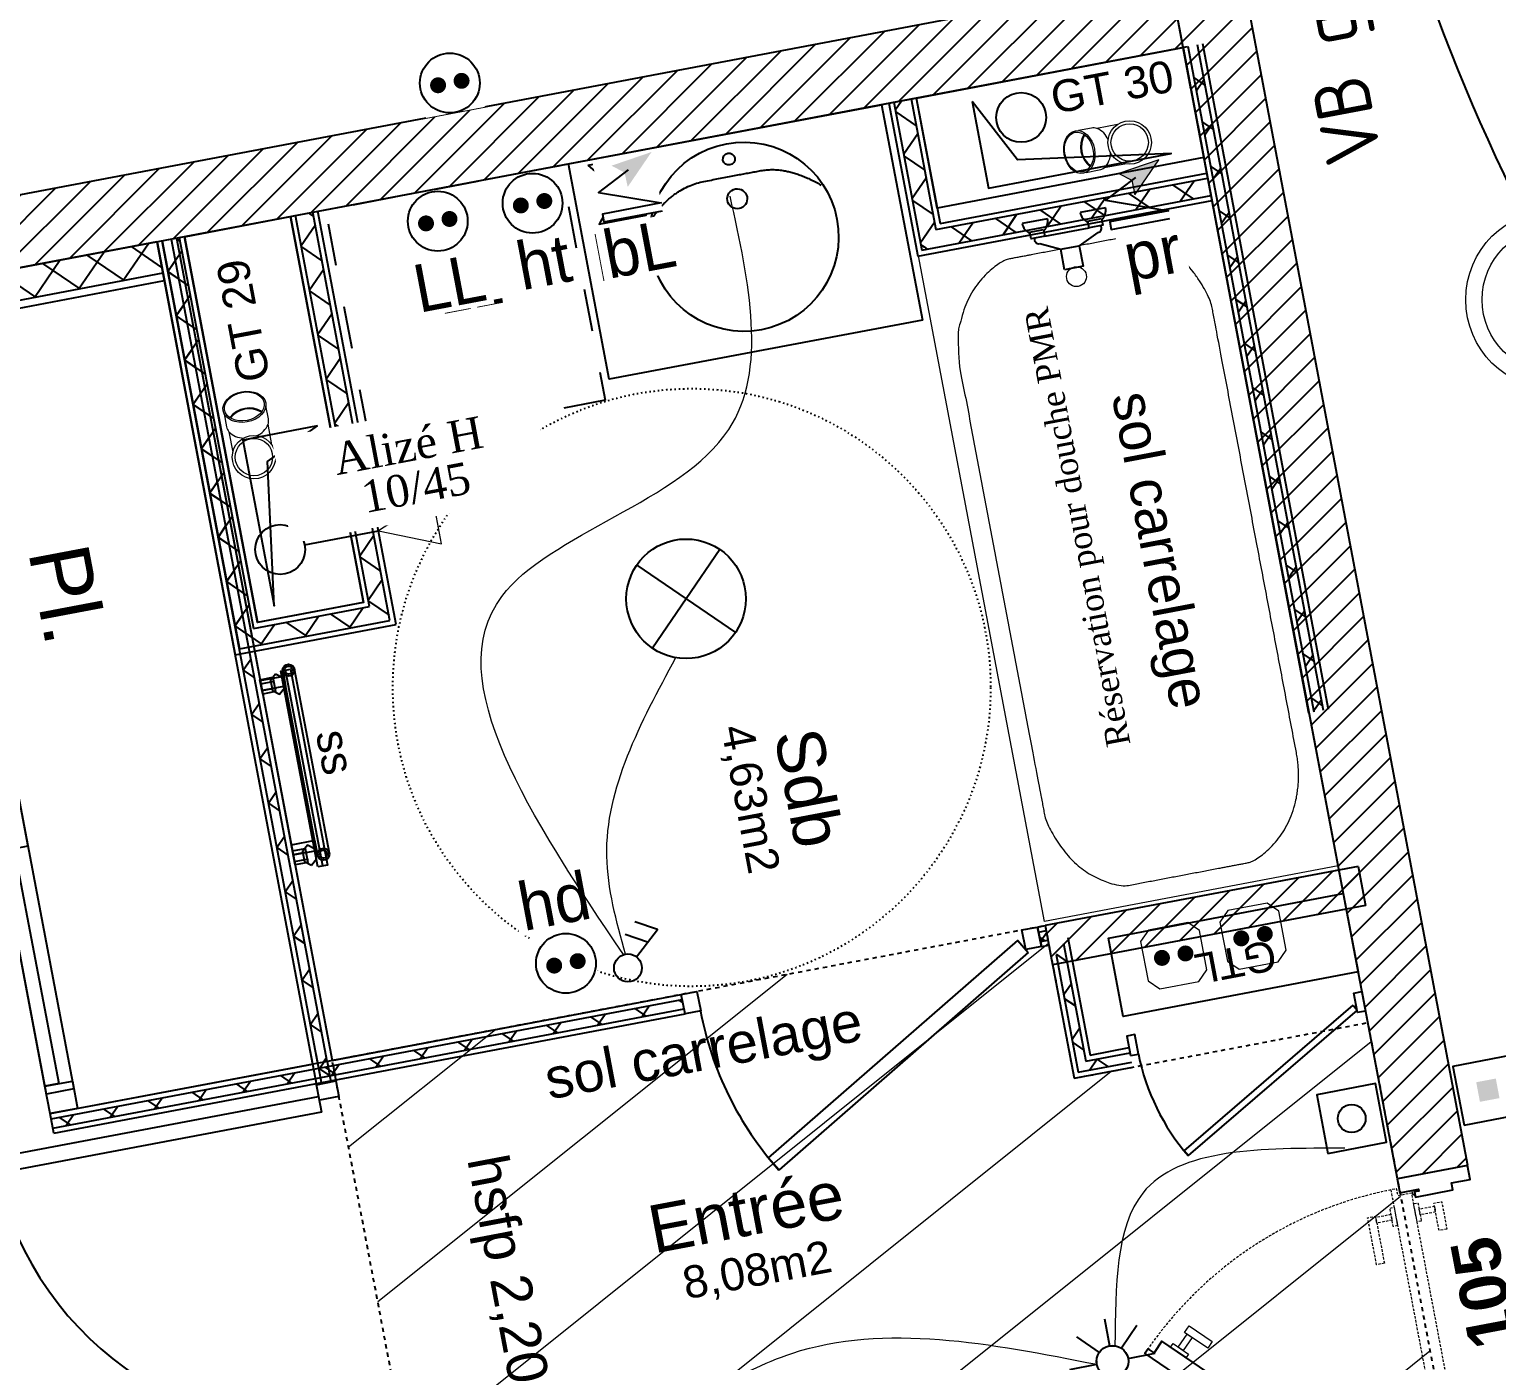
# Model space of a CAD drawing. Header units: centimetres. Extents: x 209280 to 319866, y -365283 to -277503.
# Drawn here: x 222499 to 226181, y -345471 to -342130 of the extents above; entities that cross this region are included whole.
import ezdxf

# ---------------------------------------------------------------- set-up
doc = ezdxf.new("R2010")
doc.units = ezdxf.units.CM
for name, pattern in [('Style de ligne -1', [0.41664, 0.20828, -0.20836]), ('Style de ligne -16', [0.192476, 0.123031, -0.069444]), ('Style de ligne -5', [0.20828, 0.069425, -0.138855])]:
    doc.linetypes.add(name, pattern=pattern)
doc.layers.get('0').update_dxf_attribs({"color": 252})
for name, color, linetype in [('3-BAT C-Niveau 1', 252, 'Continuous'), ('prlm-EAU-CHU', 42, 'Continuous'), ('prlm-EAU-EF', 161, 'Continuous'), ('prlm-GT', 242, 'Continuous'), ('prlm-MOD', 64, 'Continuous'), ('prlm-MOD-PB', 123, 'Continuous'), ('prlm-VMC', 93, 'Continuous')]:
    doc.layers.add(name, color=color, linetype=linetype)
doc.layers.add('prlm-CHAUFF-CONV', color=1, linetype='Continuous', lineweight=25)
doc.layers.add('prlm-ELEC-CFO', color=1, linetype='Continuous', lineweight=25)
doc.layers.add('prlm-ZEROPLOT', color=254, linetype='Continuous', plot=False)
doc.styles.add('Geneva', font='arial.ttf')
doc.styles.add('Geneva (bold)', font='arialbd.ttf')
doc.styles.add('Helvetica', font='arial.ttf')
doc.styles.add('prlm-elec-cfo', font='comic.ttf', dxfattribs={"height": 12})
doc.styles.add('prlm-vmc', font='pala.ttf', dxfattribs={"height": 14})
doc.styles.get("Standard").update_dxf_attribs({"font": 'isocp.shx', "height": 100})
pattern_1 = [(45, (89146.82, 134700.79), (-31.2347524, 39.0434405), [])]

# ---------------------------------------------------------------- blocks, each defined once
blk = doc.blocks.new('xi.cee1')
at = {"layer": 'prlm-EAU-CHU', "color": 0, "lineweight": 13}
for p, q in [((7.43, 5), (2.17, 5)), ((12.09, 5.34), (8.77, 5.34)), ((2.17, -5), (7.43, -5)), ((8.77, -5.34), (12.09, -5.34))]:
    blk.add_line(p, q, dxfattribs=at)
for radius in [5.45, 4.69]:
    blk.add_circle((0, 0), radius, dxfattribs=at)
for centre, radius, start, end in [((10.09, 0.78), 4.99, 122.4397, 169.5051), ((8.79, 2.49), 2.86, 90.508, 118.9381), ((6.35, 0), 5.87, 317.8112, 42.1667), ((6.14, 0), 6.3, 318.9248, 41.0752), ((10.09, -0.78), 4.99, 190.4949, 237.5603), ((8.79, -2.49), 2.86, 241.0619, 269.492)]:
    blk.add_arc(centre, radius, start, end, dxfattribs=at)
for centre, major_axis, ratio in [((12.84, 0), (0, -5.44), 0.708306), ((12.94, 0), (0, -5.05), 0.707331)]:
    blk.add_ellipse(centre, major_axis=major_axis, ratio=ratio, dxfattribs=at)
blk = doc.blocks.new('xi.be')
at = {"layer": 'prlm-VMC', "color": 0, "linetype": 'ByBlock', "lineweight": 5, "flags": 128}
blk.add_lwpolyline([(-6.17, -15), (6.17, -15), (0, 0)], close=True, dxfattribs=at)
at = {"layer": 'prlm-VMC', "color": 0, "linetype": 'ByBlock', "lineweight": 5}
blk.add_solid([(0, -1), (5.17, -14), (-5.17, -14), (0, -1)], dxfattribs=at)
blk = doc.blocks.new('xi.TXT-VBgaz')
at = {"layer": 'prlm-MOD-PB', "insert": (0, 0), "char_height": 14, "width": 256.4416, "attachment_point": 1}
blk.add_mtext('VB gaine gaz 100 cm² utiles', dxfattribs=at)
blk = doc.blocks.new('xi.PC')
at = {"color": 0, "lineweight": 5}
blk.add_wipeout([(-7.5, -7.5), (7.5, -7.5), (7.5, 7.5), (-7.5, 7.5)], dxfattribs=at).dxf.layer = 'prlm-ELEC-CFO'
at = {"layer": 'prlm-ELEC-CFO', "color": 0, "linetype": 'ByBlock', "lineweight": 5, "const_width": 2}
for points in [[(-4, 0, 1), (-2, 0, 1)], [(2, 0, 1), (4, 0, 1)]]:
    blk.add_lwpolyline(points, format="xyb", close=True, dxfattribs=at)
at = {"layer": 'prlm-ELEC-CFO', "color": 0, "linetype": 'ByBlock', "lineweight": -2}
blk.add_circle((0, 0), 7.5, dxfattribs=at)
blk = doc.blocks.new('xi.LLrob')
at = {"layer": 'prlm-EAU-EF', "color": 0}
blk.add_lwpolyline([(-6, 7.5), (6, 7.5), (-6, -7.5), (6, -7.5)], close=True, dxfattribs=at)
blk = doc.blocks.new('xi.LL')
at = {"color": 0, "lineweight": 5}
blk.add_wipeout([(-7.5, -7.5), (7.5, -7.5), (7.5, 7.5), (-7.5, 7.5)], dxfattribs=at).dxf.layer = 'prlm-ELEC-CFO'
at = {"layer": 'prlm-ELEC-CFO', "color": 0, "linetype": 'ByBlock', "lineweight": 5, "const_width": 2}
for points in [[(-4, 0, 1), (-2, 0, 1)], [(2, 0, 1), (4, 0, 1)]]:
    blk.add_lwpolyline(points, format="xyb", close=True, dxfattribs=at)
at = {"layer": 'prlm-ELEC-CFO', "color": 0, "linetype": 'ByBlock', "lineweight": -2}
blk.add_circle((0, 0), 7.5, dxfattribs=at)
blk = doc.blocks.new('xi.PCHT')
at = {"color": 0, "lineweight": 5}
blk.add_wipeout([(-7.5, -7.5), (7.5, -7.5), (7.5, 7.5), (-7.5, 7.5)], dxfattribs=at).dxf.layer = 'prlm-ELEC-CFO'
at = {"layer": 'prlm-ELEC-CFO', "color": 0, "linetype": 'ByBlock', "lineweight": 5, "const_width": 2}
for points in [[(-4, 0, 1), (-2, 0, 1)], [(2, 0, 1), (4, 0, 1)]]:
    blk.add_lwpolyline(points, format="xyb", close=True, dxfattribs=at)
at = {"layer": 'prlm-ELEC-CFO', "color": 0, "linetype": 'ByBlock', "lineweight": -2}
blk.add_circle((0, 0), 7.5, dxfattribs=at)
blk = doc.blocks.new('xi.PCHD')
at = {"color": 0, "lineweight": 5}
blk.add_wipeout([(-7.5, -7.5), (7.5, -7.5), (7.5, 7.5), (-7.5, 7.5)], dxfattribs=at).dxf.layer = 'prlm-ELEC-CFO'
at = {"layer": 'prlm-ELEC-CFO', "color": 0, "linetype": 'ByBlock', "lineweight": 5, "const_width": 2}
for points in [[(-4, 0, 1), (-2, 0, 1)], [(2, 0, 1), (4, 0, 1)]]:
    blk.add_lwpolyline(points, format="xyb", close=True, dxfattribs=at)
at = {"layer": 'prlm-ELEC-CFO', "color": 0, "linetype": 'ByBlock', "lineweight": -2}
blk.add_circle((0, 0), 7.5, dxfattribs=at)
blk = doc.blocks.new('xi.PR')
at = {"layer": 'prlm-ELEC-CFO', "lineweight": 5}
blk.add_hatch(color=0, dxfattribs=at).paths.add_polyline_path([(-3, 6), (-0.1, 3.7), (0, 0), (7.5, 7.5)])
at = {"layer": 'prlm-ELEC-CFO', "color": 0, "lineweight": 5, "flags": 128}
blk.add_lwpolyline([(-3, 6), (-0.1, 3.7), (0, 0), (7.5, 7.5)], close=True, dxfattribs=at)
at = {"layer": 'prlm-ELEC-CFO', "color": 0}
blk.add_lwpolyline([(0.95, 4.23), (-7.5, 0), (7.5, -5.5), (-7.5, -5.5), (-7.5, -7.5), (7.5, -7.5)], dxfattribs=at)
blk = doc.blocks.new('xi.DA')
at = {"layer": 'prlm-ELEC-CFO', "color": 0}
for points in [[(4.05, 1.39), (-1.17, 4.34)], [(0.61, -1.67), (7.04, 4.05), (1.81, 7.01)]]:
    blk.add_lwpolyline(points, dxfattribs=at)
blk.add_circle((-2, -4), 3.5, dxfattribs=at)
blk = doc.blocks.new('xi.PTCE')
at = {"layer": 'prlm-ELEC-CFO', "color": 0}
for points in [[(-10.61, 10.61), (10.61, -10.61)], [(10.61, 10.61), (-10.61, -10.61)]]:
    blk.add_lwpolyline(points, dxfattribs=at)
at = {"layer": 'prlm-ELEC-CFO', "color": 0, "linetype": 'ByBlock'}
blk.add_circle((0, 0), 15, dxfattribs=at)
blk = doc.blocks.new('xi.BL')
at = {"color": 0, "lineweight": 5}
blk.add_wipeout([(-7.5, -7.5), (7.5, -7.5), (7.5, 7.5), (-7.5, 7.5)], dxfattribs=at).dxf.layer = 'prlm-ELEC-CFO'
at = {"layer": 'prlm-ELEC-CFO', "lineweight": 5}
blk.add_hatch(color=0, dxfattribs=at).paths.add_polyline_path([(-3, 6), (-0.1, 3.7), (0, 0), (7.5, 7.5)])
at = {"layer": 'prlm-ELEC-CFO', "color": 0}
blk.add_lwpolyline([(0.95, 4.23), (-7.5, 0), (7.5, -5.5), (-7.5, -5.5), (-7.5, -7.5), (7.5, -7.5)], dxfattribs=at)
blk = doc.blocks.new('xi.dchrob')
at = {"layer": 'prlm-MOD', "color": 161}
for p, q in [((8.16, -2.3), (8.16, 2.3)), ((13.38, 1.16), (13.38, -1.16))]:
    blk.add_line(p, q, dxfattribs=at)
for points in [[(0, 10.66), (0, 4.16)], [(5.77, 7.56), (8.16, 2.38)], [(4.19, -5.66), (4.19, 5.66)], [(5.77, -7.26), (8.16, -2.37)], [(0, -4.16), (0, -10.66)]]:
    blk.add_lwpolyline(points, dxfattribs=at)
for points in [[(2.5, 9.16), (4.19, 9.16), (4.19, 5.66), (2.5, 5.66)], [(13.38, -2.37), (8.16, -2.37), (8.16, 2.38), (13.38, 2.38)], [(2.5, -5.66), (4.19, -5.66), (4.19, -9.16), (2.5, -9.16)]]:
    blk.add_lwpolyline(points, close=True, dxfattribs=at)
for centre, radius, start, end in [((0, 7.41), 3.25, 32.579, 90), ((4.65, 7.56), 1.13, 0, 114.0743), ((0, 7.41), 3.25, 270, 327.421), ((0, -7.41), 3.25, 32.579, 90), ((4.65, -7.26), 1.13, 245.9257, 360), ((0, -7.41), 3.25, 270, 327.421)]:
    blk.add_arc(centre, radius, start, end, dxfattribs=at)
blk = doc.blocks.new('xi.PCGTL')
at = {"layer": 'prlm-ELEC-CFO', "color": 0, "lineweight": 0}
blk.add_lwpolyline([(-7.5, -5), (-5, -7.5), (5, -7.5), (7.5, -5), (7.5, 5), (5, 7.5), (-5, 7.5), (-7.5, 5)], close=True, dxfattribs=at)
at = {"layer": 'prlm-ELEC-CFO', "color": 0, "linetype": 'ByBlock', "lineweight": 5, "const_width": 2}
for points in [[(-4, 0, 1), (-2, 0, 1)], [(2, 0, 1), (4, 0, 1)]]:
    blk.add_lwpolyline(points, format="xyb", close=True, dxfattribs=at)
blk = doc.blocks.new('xi.BSO')
at = {"layer": 'prlm-ELEC-CFO', "lineweight": 5}
blk.add_hatch(color=0, dxfattribs=at).paths.add_polyline_path([(-2.5, -2.5), (2.5, -2.5), (2.5, 2.5), (-2.5, 2.5)])
at = {"layer": 'prlm-ELEC-CFO', "color": 0, "flags": 128}
blk.add_lwpolyline([(-7.5, -7.5), (7.5, -7.5), (7.5, 7.5), (-7.5, 7.5)], close=True, dxfattribs=at)
blk = doc.blocks.new('xi.BP')
at = {"layer": 'prlm-ELEC-CFO', "color": 0, "flags": 128}
blk.add_lwpolyline([(-7.5, -7.5), (7.5, -7.5), (7.5, 7.5), (-7.5, 7.5)], close=True, dxfattribs=at)
at = {"layer": 'prlm-ELEC-CFO', "color": 0}
blk.add_circle((0, 0), 3.5, dxfattribs=at)
blk = doc.blocks.new('xi.SPOT')
at = {"color": 0, "lineweight": 5}
blk.add_wipeout([(-4, 0), (-2.83, -2.83), (0, -4), (2.83, -2.83), (4, 0), (2.83, 2.83), (0, 4), (-2.83, 2.83)], dxfattribs=at).dxf.layer = 'prlm-ELEC-CFO'
at = {"layer": 'prlm-ELEC-CFO', "color": 0, "linetype": 'ByBlock', "lineweight": -2, "flags": 128}
for points in [[(-7.69, 7.69), (-2.83, 2.83)], [(0, 10.88), (0, 4)], [(7.69, 7.69), (2.83, 2.83)], [(-10.88, 0), (-4, 0)], [(4, 0), (10.88, 0)], [(-2.83, -2.83), (-7.69, -7.69)], [(2.83, -2.83), (7.69, -7.69)], [(0, -4), (0, -10.88)]]:
    blk.add_lwpolyline(points, dxfattribs=at)
at = {"layer": 'prlm-ELEC-CFO', "color": 0, "linetype": 'ByBlock', "lineweight": -2}
blk.add_circle((0, 0), 4, dxfattribs=at)
blk = doc.blocks.new('xi.tsl-050-050')
at = {"layer": 'prlm-CHAUFF-CONV', "linetype": 'ByBlock', "lineweight": -2}
h = blk.add_hatch(color=0, dxfattribs=at)
edge = h.paths.add_edge_path()
edge.add_arc((-23.5, 7.5), 1.5, 0, 360)
edge = h.paths.add_edge_path(flags=17)
edge.add_arc((-23.5, 7.5), 1, 0, 360)
edge = h.paths.add_edge_path()
edge.add_arc((23.5, 7.5), 1.5, 0, 360)
edge = h.paths.add_edge_path(flags=17)
edge.add_arc((23.5, 7.5), 1, 0, 360)
at = {"layer": 'prlm-CHAUFF-CONV', "color": 0, "linetype": 'ByBlock', "lineweight": -2, "flags": 128}
for points in [[(23.5, 9), (-23.5, 9)], [(23.5, 6), (-23.5, 6)]]:
    blk.add_lwpolyline(points, dxfattribs=at)
at = {"layer": 'prlm-CHAUFF-CONV', "color": 0, "linetype": 'ByBlock', "lineweight": -2}
for points in [[(-19.73, 0), (-22.27, 0), (-22.27, 6), (-19.73, 6)], [(19.73, 0), (22.27, 0), (22.27, 6), (19.73, 6)]]:
    blk.add_lwpolyline(points, close=True, dxfattribs=at)
for centre, radius in [((-23.5, 7.5), 1.5), ((-23.5, 7.5), 1), ((23.5, 7.5), 1.5), ((23.5, 7.5), 1)]:
    blk.add_circle(centre, radius, dxfattribs=at)
at = {"layer": 'prlm-ZEROPLOT', "linetype": 'ByBlock', "lineweight": -2, "flags": 128}
blk.add_lwpolyline([(-21, 0), (21, 0)], dxfattribs=at)
blk = doc.blocks.new('xi.lumD')
at = {"layer": 'prlm-ELEC-CFO', "color": 0, "linetype": 'ByBlock', "lineweight": 13}
for radius in [22.49, 18.39]:
    blk.add_circle((0, 0), radius, dxfattribs=at)
blk = doc.blocks.new('Groupe-115-1')
at = {"linetype": 'Continuous', "flags": 128}
blk.add_lwpolyline([(13577.87, -47756.04), (13499.26, -47770.89), (13489.05, -47716.85), (13567.65, -47701.99)], close=True, dxfattribs=at)
at = {"linetype": 'Continuous'}
for centre, major_axis in [((13533.1, -47735.13), (-4.41, 23.34)), ((13529.31, -47715.65), (-1.47, -0.28)), ((13531.41, -47725.61), (-2.46, -0.46))]:
    blk.add_ellipse(centre, major_axis=major_axis, ratio=1, dxfattribs=at)
blk.add_open_spline([(13510.3, -47730.13), (13515.49, -47722.74), (13530.8, -47719.74), (13544.08, -47717.33), (13552.49, -47722.16)], degree=2, dxfattribs=at)
blk = doc.blocks.new('Groupe-116-1')
at = {"linetype": 'Continuous', "flags": 128}
for points in [[(13358.07, -47950.28), (13321.79, -47758.7), (13328.67, -47757.4), (13364.95, -47948.98)], [(13323.1, -47765.57), (13321.8, -47758.7), (13328.68, -47757.39), (13329.98, -47764.27)], [(13334.71, -47826.95), (13323.09, -47765.58), (13326.53, -47764.92), (13338.15, -47826.3)], [(13349.98, -47888.71), (13338.16, -47826.3), (13341.6, -47825.65), (13353.42, -47888.06)], [(13357.7, -47948.31), (13346.54, -47889.36), (13349.98, -47888.71), (13361.14, -47947.66)], [(13359, -47955.18), (13357.7, -47948.3), (13364.58, -47947), (13365.88, -47953.88)]]:
    blk.add_lwpolyline(points, close=True, dxfattribs=at)
blk = doc.blocks.new('Groupe-120-1')
at = {"linetype": 'Style de ligne -1', "ltscale": 50.8, "flags": 128}
blk.add_lwpolyline([(13498.3, -47776.16), (13439.36, -47787.38), (13428.14, -47728.44), (13487.08, -47717.22)], close=True, dxfattribs=at)
blk = doc.blocks.new('Groupe-127-1')
at = {"linetype": 'Continuous'}
for p, q in [((13411.85, -47847.3), (13415.3, -47846.65)), ((13427.4, -47893.03), (13418.1, -47843.91)), ((13412.17, -47849.02), (13415.76, -47848.34)), ((13419.96, -47890.16), (13423.07, -47889.57)), ((13420.29, -47891.88), (13423.81, -47891.21))]:
    blk.add_line(p, q, dxfattribs=at)
at = {"linetype": 'Continuous', "flags": 128}
for points in [[(13426.19, -47893.26), (13416.89, -47844.13), (13419.3, -47843.68), (13428.61, -47892.8)], [(13412.34, -47849.88), (13411.66, -47846.3), (13414.89, -47845.68), (13415.57, -47849.27)], [(13415.52, -47844.9), (13414.26, -47846.47), (13414.76, -47848.96), (13416.52, -47849.89), (13417.78, -47848.32), (13417.28, -47845.83)], [(13424.6, -47892.83), (13425.87, -47891.26), (13425.37, -47888.77), (13423.61, -47887.84), (13422.34, -47889.4), (13422.84, -47891.9)], [(13420.45, -47892.74), (13419.79, -47889.23), (13422.98, -47888.62), (13423.64, -47892.13)]]:
    blk.add_lwpolyline(points, close=True, dxfattribs=at)
at = {"insert": (13434.54, -47863.69), "char_height": 7.993, "width": 24.9991, "attachment_point": 2, "rotation": 280.6809, "line_spacing_factor": 1.060906, "style": 'Geneva'}
blk.add_mtext('ss', dxfattribs=at)
blk = doc.blocks.new('Sol carrelage')
at = {"insert": (0, -0.78), "char_height": 10.0872, "attachment_point": 2, "line_spacing_factor": 0.834288, "style": 'Helvetica'}
blk.add_mtext('sol carrelage', dxfattribs=at)
blk = doc.blocks.new('hsfp 2.20')
at = {"insert": (0, -0.78), "char_height": 10.087, "attachment_point": 2, "line_spacing_factor": 0.834288, "style": 'Helvetica'}
blk.add_mtext('hsfp 2,20', dxfattribs=at)
blk = doc.blocks.new('xi.gtl')
at = {"linetype": 'Continuous', "flags": 128}
for points in [[(2.8, 22.99), (2.02, 24.35), (50.51, 52.34), (51.28, 50.98)], [(0, 25), (2.02, 25), (2.02, 20), (0, 20)], [(60, 25), (57.98, 25), (57.98, 20), (60, 20)], [(0, 15), (60, 15), (60, -5), (0, -5)]]:
    blk.add_lwpolyline(points, close=True, dxfattribs=at)
at = {"linetype": 'Continuous'}
blk.add_arc((2.02, 24.35), 55.99, 0.6678, 30, dxfattribs=at)
at = {"insert": (19.5, 10.66), "char_height": 7.565, "attachment_point": 1, "line_spacing_factor": 0.834288, "style": 'Helvetica'}
blk.add_mtext('GTL', dxfattribs=at)
at = {"flags": 1}
blk.add_attdef('GTL', (0, -5), '', height=0.018, dxfattribs=at)
blk = doc.blocks.new('Baignoire 175x75')
at = {"linetype": 'Continuous', "lineweight": 18, "flags": 128}
blk.add_lwpolyline([(0, 0), (170, 0), (170, -75), (0, -75)], close=True, dxfattribs=at)
at = {"linetype": 'Continuous', "lineweight": 18}
blk.add_ellipse((12.5, -37), major_axis=(2.5, 0), ratio=1, dxfattribs=at)
blk.add_open_spline([(140.1, -5), (146.77, -5), (158.33, -10.35), (165, -19.6), (165, -37.5), (165, -55.4), (158.33, -64.65), (146.77, -70), (85, -70), (23.23, -70), (11.67, -64.65), (5, -55.4), (5, -37.5), (5, -19.6), (11.67, -10.35), (23.23, -5), (83.33, -5), (140.1, -5)], degree=2, knots=[0, 0, 0, 0.017264, 0.034528, 0.051791, 0.150116, 0.16738, 0.184644, 0.201908, 0.504316, 0.52158, 0.538843, 0.556107, 0.654432, 0.671696, 0.68896, 0.706224, 1, 1, 1], dxfattribs=at)

msp = doc.modelspace()

# ---------------------------------------------------------------- hatches: boundary and pattern name
at = {"linetype": 'Continuous'}
h = msp.add_hatch(dxfattribs=at)
h.set_pattern_fill('02_ISOLANT', color=256, scale=10, angle=100.701401, style=0, pattern_type=2)
h.set_pattern_definition([(145.701401, (88960.93, 134700.79), (-45.080468, -66.088966), []), (235.701401, (88960.93, 134700.79), (-66.088966, 45.080468), [])])
h.paths.add_polyline_path([(225722.475, -343843.89), (225746.057, -343839.434), (225430.383, -342168.997), (225406.8, -342173.453)])
h = msp.add_hatch(dxfattribs=at)
h.set_pattern_fill('02_ISOLANT', color=256, scale=10, angle=-79.276405, style=0, pattern_type=2)
h.set_pattern_definition([(325.723595, (88960.93, 134700.79), (45.054865, 66.106423), []), (55.723595, (88960.93, 134700.79), (66.106423, -45.054865), [])])
h.paths.add_polyline_path([(224711.658, -342304.744), (224668.427, -342312.931), (224738.721, -342684.117), (224773.766, -342632.698)])
h = msp.add_hatch(dxfattribs=at)
h.set_pattern_fill('02_ISOLANT', color=256, scale=10, angle=10.723595, style=0, pattern_type=2)
h.set_pattern_definition([(55.723595, (88960.93, 134700.79), (-66.106423, 45.054865), []), (145.723595, (88960.93, 134700.79), (45.054865, 66.106423), [])])
h.paths.add_polyline_path([(224773.766, -342632.698), (224738.721, -342684.117), (225464.225, -342546.722), (225456.038, -342503.491)])
h = msp.add_hatch(dxfattribs=at)
h.set_pattern_fill('02_ISOLANT', color=256, scale=10, angle=100.723595, style=0, pattern_type=2)
h.set_pattern_definition([(145.723595, (88960.93, 134700.79), (-45.054865, -66.106423), []), (235.723595, (88960.93, 134700.79), (-66.106423, 45.054865), [])])
h.paths.add_polyline_path([(223352.281, -343578.108), (223403.7, -343613.153), (223209.779, -342589.168), (223166.547, -342597.355)])
h = msp.add_hatch(dxfattribs=at)
h.set_pattern_fill('02_ISOLANT', color=256, scale=10, angle=-169.276405, style=0, pattern_type=2)
h.set_pattern_definition([(235.723595, (88960.93, 134700.79), (66.106423, -45.054865), []), (325.723595, (88960.93, 134700.79), (-45.054865, -66.106423), [])])
h.paths.add_polyline_path([(222833.393, -342741.869), (222818.507, -342663.266), (218668.274, -343449.231), (218683.159, -343527.834)])
h = msp.add_hatch(dxfattribs=at)
h.set_pattern_fill('02_ISOLANT', color=256, scale=10, angle=-79.276405, style=0, pattern_type=2)
h.set_pattern_definition([(325.723595, (88960.93, 134700.79), (45.054865, 66.106423), []), (55.723595, (88960.93, 134700.79), (66.106423, -45.054865), [])])
h.paths.add_polyline_path([(222854.869, -342656.423), (222831.288, -342660.889), (223222.033, -344724.193), (223245.616, -344719.736)])
h = msp.add_hatch(dxfattribs=at)
h.set_pattern_fill('02_ISOLANT', color=256, scale=10, angle=-79.276405, style=0, pattern_type=2)
h.set_pattern_definition([(325.723595, (88960.93, 134700.79), (45.054865, 66.106423), []), (55.723595, (88960.93, 134700.79), (66.106423, -45.054865), [])])
h.paths.add_polyline_path([(222875.097, -342652.549), (222831.865, -342660.736), (223025.786, -343684.722), (223060.83, -343633.303)])
h = msp.add_hatch(dxfattribs=at)
h.set_pattern_fill('02_ISOLANT', color=256, scale=10, angle=10.723595, style=0, pattern_type=2)
h.set_pattern_definition([(55.723595, (88960.93, 134700.79), (-66.106423, 45.054865), []), (145.723595, (88960.93, 134700.79), (45.054865, 66.106423), [])])
h.paths.add_polyline_path([(223060.83, -343633.303), (223025.786, -343684.722), (223403.7, -343613.153), (223352.281, -343578.108)])
h = msp.add_hatch(dxfattribs=at)
h.set_pattern_fill('MURS MACONNERIE-2', color=256, scale=10, style=0, pattern_type=2)
h.set_pattern_definition([(45, (89146.82, 134700.79), (-31.2347524, 39.0434405), [])])
h.paths.add_polyline_path([(225851.992, -344328.96), (225833.423, -344230.699), (225048.003, -344379.126), (225066.572, -344477.387)])
h = msp.add_hatch(dxfattribs=at)
h.set_pattern_fill('02_ISOLANT', color=256, scale=10, angle=10.701401, style=0, pattern_type=2)
h.set_pattern_definition([(55.701401, (88960.93, 134700.79), (-66.088966, 45.080468), []), (145.701401, (88960.93, 134700.79), (45.080468, 66.088966), [])])
h.paths.add_polyline_path([(225031.368, -344395.5), (225035.825, -344419.082), (225055.472, -344415.369), (225051.015, -344391.787)])
h = msp.add_hatch(dxfattribs=at)
h.set_pattern_fill('02_ISOLANT', color=256, scale=10, angle=-79.276405, style=0, pattern_type=2)
h.set_pattern_definition([(325.723595, (88960.93, 134700.79), (45.054865, 66.106423), []), (55.723595, (88960.93, 134700.79), (66.106423, -45.054865), [])])
h.paths.add_polyline_path([(225094.116, -344423.985), (225074.999, -344452.023), (225130.904, -344747.223), (225150.019, -344719.176)])
h = msp.add_hatch(dxfattribs=at)
h.set_pattern_fill('02_ISOLANT', color=256, scale=10, angle=10.701401, style=0, pattern_type=2)
h.set_pattern_definition([(55.701401, (88960.93, 134700.79), (-66.088966, 45.080468), []), (145.701401, (88960.93, 134700.79), (45.080468, 66.088966), [])])
h.paths.add_polyline_path([(222553.382, -344863.783), (222557.838, -344887.365), (224141.651, -344588.061), (224137.195, -344564.478)])
h = msp.add_hatch(dxfattribs=at)
h.set_pattern_fill('02_ISOLANT', color=256, scale=10, angle=-79.276251, style=0, pattern_type=2)
h.set_pattern_definition([(325.723749, (88960.93, 134700.79), (45.054687, 66.106544), []), (55.723749, (88960.93, 134700.79), (66.106544, -45.054687), [])])
h.paths.add_polyline_path([(223245.75, -344720.448), (223217.704, -344701.333), (223231.831, -344775.93), (223255.412, -344771.464)])
h = msp.add_hatch(dxfattribs=at)
h.set_pattern_fill('02_ISOLANT', color=256, scale=10, angle=10.723595, style=0, pattern_type=2)
h.set_pattern_definition([(55.723595, (88960.93, 134700.79), (-66.106423, 45.054865), []), (145.723595, (88960.93, 134700.79), (45.054865, 66.106423), [])])
h.paths.add_polyline_path([(225150.019, -344719.176), (225130.904, -344747.223), (225265.299, -344721.771), (225260.833, -344698.19)])
at = {"layer": '3-BAT C-Niveau 1', "linetype": 'Continuous'}
h = msp.add_hatch(dxfattribs=at)
h.set_pattern_fill('MURS MACONNERIE-2', color=256, scale=10, style=0, pattern_type=2)
h.set_pattern_definition(pattern_1)
h.paths.add_polyline_path([(225931.551, -345014.403), (226108.407, -344980.91), (224334.982, -335616.461), (224158.126, -335649.953)])
h = msp.add_hatch(dxfattribs=at)
h.set_pattern_fill('MURS MACONNERIE-2', color=256, scale=10, style=0, pattern_type=2)
h.set_pattern_definition(pattern_1)
h.paths.add_polyline_path([(218532.788, -343291.69), (218566.28, -343468.546), (225404.697, -342173.497), (225371.204, -341996.641)])
h = msp.add_hatch(dxfattribs=at)
h.set_pattern_fill('MURS MACONNERIE-2', color=256, scale=10, style=0, pattern_type=2)
h.set_pattern_definition(pattern_1)
h.paths.add_polyline_path([(218536.527, -343290.982), (218570.02, -343467.838), (225393.931, -342175.536), (225360.438, -341998.68)])
at = {"layer": '3-BAT C-Niveau 1', "linetype": 'Continuous', "lineweight": 18}
h = msp.add_hatch(dxfattribs=at)
h.set_pattern_fill('BA 13', color=256, scale=10, style=0, pattern_type=2)
h.set_pattern_definition([(218.65981, (88960.93, 134700.8), (-199.24783, 287.75041), [])])
h.paths.add_polyline_path([(226389.71, -347429.39), (225013.721, -347689.972), (224768.425, -346393.982), (225158.356, -346320.138), (225149.052, -346271.011), (224709.997, -346354.158), (225126.843, -348556.048), (224024.887, -348764.735), (223987.879, -348569.3), (223327.038, -348694.449), (223050.383, -347234.704), (223711.236, -347109.553), (223258.501, -344717.106), (225047.911, -344378.746), (225120.521, -344762.26), (225857.21, -344622.747)])

# ---------------------------------------------------------------- linework, layer by layer
at = {"linetype": 'Continuous', "lineweight": 25}
for p, q in [((225758.831, -343837.02), (225443.157, -342166.583)), ((225709.701, -343846.304), (225394.026, -342175.867)), ((224724.431, -342302.325), (224784.12, -342617.507)), ((224655.654, -342315.35), (224728.367, -342699.309)), ((224784.12, -342617.507), (225453.619, -342490.718)), ((224728.367, -342699.309), (225466.644, -342559.495)), ((223337.089, -343567.754), (223153.774, -342599.774)), ((223418.892, -343623.507), (223222.552, -342586.749)), ((222818.507, -342663.266), (218668.274, -343449.231)), ((222818.515, -342663.308), (223209.259, -344726.607)), ((222819.092, -342663.155), (223015.432, -343699.914)), ((222867.642, -342654.004), (222960.668, -343145.225)), ((222887.87, -342650.13), (223071.184, -343618.111)), ((222837.114, -342761.52), (218686.881, -343547.485)), ((222969.972, -343194.352), (223258.39, -344717.322)), ((223071.184, -343618.111), (223337.089, -343567.754)), ((223015.432, -343699.914), (223418.892, -343623.507)), ((225028.954, -344382.726), (225048.601, -344379.013)), ((225038.239, -344431.856), (225028.954, -344382.726)), ((225104.471, -344408.798), (225160.373, -344703.984)), ((225038.239, -344431.856), (225057.886, -344428.143)), ((225064.644, -344467.21), (225120.55, -344762.415)), ((223258.39, -344717.322), (224134.781, -344551.704)), ((224144.065, -344600.835), (224134.781, -344551.704)), ((222560.252, -344900.139), (224144.065, -344600.835)), ((223202.512, -344690.978), (223219.058, -344778.349)), ((225160.373, -344703.984), (225258.414, -344685.417)), ((222550.968, -344851.009), (223209.259, -344726.607)), ((223260.942, -344730.802), (223268.185, -344769.045)), ((225120.55, -344762.415), (225267.718, -344734.544)), ((223219.058, -344778.349), (223268.185, -344769.045)), ((222560.252, -344900.139), (222550.968, -344851.009))]:
    msp.add_line(p, q, dxfattribs=at)
at = {"linetype": 'Continuous'}
for p, q in [((225709.701, -343846.304), (225394.026, -342175.867)), ((225722.475, -343843.89), (225406.8, -342173.453)), ((225722.475, -343843.89), (225406.8, -342173.453)), ((225746.057, -343839.434), (225430.383, -342168.997)), ((225746.057, -343839.434), (225430.383, -342168.997)), ((224668.427, -342312.931), (224738.721, -342684.117)), ((224668.427, -342312.931), (224738.721, -342684.117)), ((224711.658, -342304.744), (224773.766, -342632.698)), ((224711.658, -342304.744), (224773.766, -342632.698)), ((224724.431, -342302.325), (224784.12, -342617.507)), ((224784.12, -342617.507), (225453.619, -342490.718)), ((224773.766, -342632.698), (225456.038, -342503.491)), ((224773.766, -342632.698), (225456.038, -342503.491)), ((224738.721, -342684.117), (225464.225, -342546.722)), ((224738.721, -342684.117), (225464.225, -342546.722)), ((223337.089, -343567.754), (223153.774, -342599.774)), ((223352.281, -343578.108), (223166.547, -342597.355)), ((223352.281, -343578.108), (223166.547, -342597.355)), ((223403.7, -343613.153), (223209.779, -342589.168)), ((223403.7, -343613.153), (223209.779, -342589.168)), ((222818.507, -342663.266), (218668.274, -343449.231)), ((222831.288, -342660.889), (223222.033, -344724.193)), ((222831.288, -342660.889), (223222.033, -344724.193)), ((222831.865, -342660.736), (223025.786, -343684.722)), ((222831.865, -342660.736), (223025.786, -343684.722)), ((222854.869, -342656.423), (223245.616, -344719.736)), ((222854.869, -342656.423), (223245.616, -344719.736)), ((222867.642, -342654.004), (223258.39, -344717.322)), ((222875.097, -342652.549), (223060.83, -343633.303)), ((222875.097, -342652.549), (223060.83, -343633.303)), ((222887.87, -342650.13), (223071.184, -343618.111)), ((222833.393, -342741.869), (218683.159, -343527.834)), ((222837.114, -342761.52), (218686.881, -343547.485)), ((223060.83, -343633.303), (223352.281, -343578.108)), ((223060.83, -343633.303), (223352.281, -343578.108)), ((223071.184, -343618.111), (223337.089, -343567.754)), ((223025.786, -343684.722), (223403.7, -343613.153)), ((223025.786, -343684.722), (223403.7, -343613.153)), ((225833.423, -344230.699), (225048.003, -344379.126)), ((225833.423, -344230.699), (225851.992, -344328.96)), ((225851.992, -344328.96), (225066.572, -344477.387)), ((225028.954, -344382.726), (225048.601, -344379.013)), ((225031.368, -344395.5), (225051.015, -344391.787)), ((225031.368, -344395.5), (225051.015, -344391.787)), ((225048.003, -344379.126), (225066.572, -344477.387)), ((225104.471, -344408.798), (225160.373, -344703.984)), ((225035.825, -344419.082), (225055.472, -344415.369)), ((225035.825, -344419.082), (225055.472, -344415.369)), ((225094.116, -344423.985), (225150.019, -344719.176)), ((225094.116, -344423.985), (225150.019, -344719.176)), ((225074.999, -344452.023), (225130.904, -344747.223)), ((225074.999, -344452.023), (225130.904, -344747.223)), ((222550.968, -344851.009), (224134.781, -344551.704)), ((222553.382, -344863.783), (224137.195, -344564.478)), ((222553.382, -344863.783), (224137.195, -344564.478)), ((222557.838, -344887.365), (224141.651, -344588.061)), ((222557.838, -344887.365), (224141.651, -344588.061)), ((223217.704, -344701.333), (223231.831, -344775.93)), ((223217.704, -344701.333), (223231.831, -344775.93)), ((225150.019, -344719.176), (225260.833, -344698.19)), ((225150.019, -344719.176), (225260.833, -344698.19)), ((225160.373, -344703.984), (225258.414, -344685.417)), ((223245.75, -344720.448), (223255.412, -344771.464)), ((223245.75, -344720.448), (223255.412, -344771.464)), ((223260.942, -344730.802), (223268.185, -344769.045)), ((225130.904, -344747.223), (225265.299, -344721.771)), ((225130.904, -344747.223), (225265.299, -344721.771))]:
    msp.add_line(p, q, dxfattribs=at)
at = {"linetype": 'Continuous', "lineweight": 18}
for p, q in [((225833.423, -344230.699), (225048.003, -344379.126)), ((225851.992, -344328.96), (225066.572, -344477.387))]:
    msp.add_line(p, q, dxfattribs=at)
at = {"linetype": 'Continuous', "flags": 128}
for points in [[(224864.86, -342311.226), (224906, -342528.46), (225364.316, -342441.665), (224978.146, -342457.165)], [(223221.837, -343125.241), (223034.581, -343160.703), (223113.35, -343576.637), (223096.634, -343214.421)], [(225038.241, -344431.867), (224998.936, -344439.295), (224989.65, -344390.153), (225028.954, -344382.726)], [(225005.513, -344446.835), (224379.997, -344992.39), (224353.705, -344962.245), (224979.221, -344416.69)], [(224183.372, -344593.418), (224144.067, -344600.846), (224134.781, -344551.704), (224174.085, -344544.277)], [(223226.501, -344817.65), (223219.058, -344778.349), (223268.196, -344769.043), (223275.639, -344808.344)], [(223232.082, -344847.121), (222416.578, -345001.563), (222409.135, -344962.261), (223224.639, -344807.82)], [(225931.06, -345014.496), (225937.691, -345049.51), (225984.933, -345040.563), (225985.856, -345045.438), (225974.968, -345047.5), (225977.394, -345060.311), (226070.735, -345042.634), (226067.385, -345024.949), (226114.547, -345016.017), (226107.916, -344981.003)], [(226087.982, -345991.819), (226096.43, -345979.424), (226081.721, -345969.399), (226101.432, -345940.477), (225340.649, -345421.965), (225320.937, -345450.886), (225306.229, -345440.862), (225297.781, -345453.257)]]:
    msp.add_lwpolyline(points, close=True, dxfattribs=at)
at = {"linetype": 'Style de ligne -16', "lineweight": 18, "ltscale": 50.8, "flags": 128}
for points in [[(226093.001, -345982.035), (226107.739, -345979.244), (226104.427, -345961.755), (226138.816, -345955.243), (225967.504, -345050.644), (225933.115, -345057.156), (225929.803, -345039.667), (225915.065, -345042.458)], [(225991.862, -345120.837), (225981.18, -345122.86), (225972.435, -345076.681), (225983.117, -345074.658)], [(226055.84, -345140.781), (226036.168, -345144.506), (226023.143, -345075.729), (226042.815, -345072.003)], [(225899.022, -345226.457), (225879.35, -345230.182), (225857.021, -345112.278), (225876.693, -345108.552)], [(225918.394, -345118.466), (225879.949, -345125.747), (225877.158, -345111.009), (225915.603, -345103.728)], [(225932.053, -345132.164), (225921.371, -345134.187), (225912.626, -345088.007), (225923.308, -345085.984)], [(226027.33, -345097.836), (225988.885, -345105.117), (225986.094, -345090.379), (226024.539, -345083.098)]]:
    msp.add_lwpolyline(points, close=True, dxfattribs=at)
at = {"linetype": 'Continuous', "lineweight": 18, "flags": 128}
for points in [[(225984.092, -345041.497), (225969.354, -345044.288), (225968.239, -345045.925), (225969.504, -345052.606), (225974.435, -345055.966), (225975.595, -345055.747), (225973.879, -345046.688), (225984.687, -345044.642)], [(225416.322, -345413.032), (225394.286, -345445.364), (225381.891, -345436.917), (225403.927, -345404.584)], [(225466.848, -345423.239), (225455.573, -345439.783), (225397.73, -345400.36), (225409.005, -345383.816)], [(225407.507, -345454.375), (225401.384, -345463.359), (225362.546, -345436.889), (225368.669, -345427.906)]]:
    msp.add_lwpolyline(points, close=True, dxfattribs=at)
at = {"linetype": 'Style de ligne -5', "ltscale": 50.8}
msp.add_circle((224160.925, -343781.652), 750.014, dxfattribs=at)
at = {"linetype": 'Continuous'}
for centre, start, end in [((224998.936, -344439.295), 190.701401, 221.784523), ((223226.501, -344817.65), 192.793441, 280.723749)]:
    msp.add_arc(centre, 830.542, start, end, dxfattribs=at)
at = {"linetype": 'Style de ligne -16', "lineweight": 18, "ltscale": 50.8}
msp.add_arc((226102.301, -345992.985), 968.799, 101.143503, 145.256375, dxfattribs=at)
at = {"layer": '3-BAT C-Niveau 1', "linetype": 'Continuous', "lineweight": 25}
for p, q in [((225931.551, -345014.403), (224158.126, -335649.953)), ((225413.599, -342279.394), (224158.126, -335649.953)), ((226108.407, -344980.91), (224334.982, -335616.461)), ((226108.407, -344980.91), (224334.982, -335616.461)), ((218532.788, -343291.69), (225371.204, -341996.641)), ((218532.788, -343291.69), (225371.204, -341996.641)), ((218536.527, -343290.982), (225360.438, -341998.68)), ((218536.527, -343290.982), (225360.438, -341998.68)), ((218566.28, -343468.546), (225404.697, -342173.497)), ((218566.28, -343468.546), (225404.697, -342173.497)), ((218570.02, -343467.838), (225393.931, -342175.536)), ((218570.02, -343467.838), (225393.931, -342175.536)), ((225430.777, -342370.102), (225447.092, -342456.251)), ((225931.551, -345014.403), (225464.27, -342546.958)), ((226108.407, -344980.91), (225931.551, -345014.403))]:
    msp.add_line(p, q, dxfattribs=at)
at = {"layer": '3-BAT C-Niveau 1', "linetype": 'Style de ligne -1', "ltscale": 50.8, "flags": 128}
msp.add_lwpolyline([(226389.71, -347429.39), (225013.721, -347689.972), (224768.425, -346393.982), (225158.356, -346320.138), (225149.052, -346271.011), (224709.997, -346354.158), (225126.843, -348556.048), (224024.887, -348764.735), (223987.879, -348569.3), (223327.038, -348694.449), (223050.383, -347234.704), (223711.236, -347109.553), (223258.501, -344717.106), (225047.911, -344378.746), (225120.521, -344762.26), (225857.21, -344622.747)], close=True, dxfattribs=at)
at = {"layer": 'prlm-ELEC-CFO'}
msp.add_arc((230860.12, -340292.73), 5155.243, 172.881479, 206.879204, dxfattribs=at)
at = {"layer": 'prlm-ELEC-CFO', "lineweight": 13}
for points in [[(223055.938, -345909.331), (222582.8, -345536.76), (221191.741, -345335.516), (220921.381, -344696.148)], [(225799.876, -344937.898), (225292.795, -345050.409), (225222.847, -345433.194)], [(224017.059, -345683.03), (224412.172, -345452.621), (225177.258, -345480.139)]]:
    msp.add_spline(points, degree=3, dxfattribs=at)
at = {"layer": 'prlm-GT', "ltscale": 50}
for points in [[(224724.544, -342302.641), (225394.043, -342175.852), (225446.283, -342451.701), (224776.784, -342578.489)], [(222887.982, -342650.446), (223153.887, -342600.089), (223337.202, -343568.07), (223071.297, -343618.427)]]:
    msp.add_lwpolyline(points, close=True, dxfattribs=at)
at = {"layer": 'prlm-VMC'}
msp.add_lwpolyline([(223189.384, -343423.908), (223374.505, -343388.85)], dxfattribs=at)
for centre in [(224987.393, -342351.081), (223127.975, -343435.538)]:
    msp.add_circle(centre, 62.5, dxfattribs=at)

# ---------------------------------------------------------------- block references
at = {"xscale": 10, "yscale": 10, "zscale": 10}
for name in ['Groupe-115-1', 'Groupe-120-1', 'Groupe-116-1', 'Groupe-127-1']:
    msp.add_blockref(name, (88960.928, 134700.79), dxfattribs=at)
for name, p, rotation in [('Baignoire 175x75', (225466.599, -342559.115), 280.723594743867), ('Sol carrelage', (225396.747, -343425.622), 280.7235947438887), ('xi.gtl', (225805.2, -344348.111), 190.7235947438762), ('Sol carrelage', (224179.155, -344633.944), 10.72359474387817), ('hsfp 2.20', (223757.994, -345230.118), 280.7235947438887)]:
    msp.add_blockref(name, p, dxfattribs=dict(at, rotation=rotation))
at = {"layer": 'prlm-CHAUFF-CONV', "xscale": 10, "yscale": 10, "zscale": 10, "rotation": 280.7236014113925}
msp.add_blockref('xi.tsl-050-050', (223119.406, -343983.146), dxfattribs=at)
at = {"layer": 'prlm-EAU-CHU', "ltscale": 50, "xscale": 10, "yscale": 10, "zscale": 10, "rotation": 190.723601411395}
msp.add_blockref('xi.cee1', (225259.816, -342414.008), dxfattribs=at)
at = {"layer": 'prlm-EAU-CHU', "xscale": 10, "yscale": 10, "zscale": 10, "rotation": 100.7236014113932}
msp.add_blockref('xi.cee1', (223062.367, -343203.517), dxfattribs=at)
at = {"layer": 'prlm-EAU-EF', "xscale": 10, "yscale": 10, "zscale": 10, "rotation": 10.72360141139323}
msp.add_blockref('xi.LLrob', (223973.761, -342533.808), dxfattribs=at)
at = {"layer": 'prlm-ELEC-CFO', "xscale": 10, "yscale": 10, "zscale": 10, "rotation": 10.72360141139323}
for name, p in [('xi.lumD', (226328.061, -342808.445)), ('xi.PTCE', (224146.765, -343559.044)), ('xi.PCGTL', (225569.41, -344405.704)), ('xi.PCGTL', (225370.357, -344454.655)), ('xi.BSO', (226158.666, -344792.186)), ('xi.BP', (225816.95, -344863.266))]:
    msp.add_blockref(name, p, dxfattribs=at)
at = {"layer": 'prlm-MOD-PB', "xscale": 10, "yscale": 10, "zscale": 10, "rotation": 100.7236014113934}
msp.add_blockref('xi.TXT-VBgaz', (225755.735, -342479.734), dxfattribs=at)
at = {"layer": 'prlm-VMC', "xscale": 10, "yscale": 10, "zscale": 10, "rotation": 100.7236014113927}
msp.add_blockref('xi.be', (223374.505, -343388.85), dxfattribs=at)

# ---------------------------------------------------------------- texts
at = {"attachment_point": 2}
for s, insert, char_height, rotation, line_spacing_factor, style in [('LL', (223590.988, -342725.958), 106.5703, 10.802659, 1.060906, 'Geneva'), ('Pl.\\P', (222667.274, -343533.659), 151.3086, 280.723595, 0.834288, 'Helvetica'), ('Sdb\\P{\\H0.6752x;4,63m2}\\P', (224513.052, -344022.257), 120, 280.723595, 0.834288, 'Helvetica'), ('Entrée\\P{\\H0.6752x;8,08m2}\\P', (224286.175, -345038.541), 120, 10.723595, 0.834288, 'Helvetica')]:
    msp.add_mtext(s, dxfattribs=dict(at, insert=insert, char_height=char_height, rotation=rotation, line_spacing_factor=line_spacing_factor, style=style))
at = {"layer": '3-BAT C-Niveau 1'}
for s, insert, char_height, attachment_point, rotation, line_spacing_factor, style in [('GT 30', (225055.71, -342263.873), 80, 1, 10.723595, 0.25, 'Geneva'), ('GT 29', (223024.689, -343021.162), 80, 1, 100.723595, 0.25, 'Geneva'), ('T3 C 105\\P57,92m2', (226303.622, -345479.67), 120, 5, 100.723595, 1.060906, 'Geneva (bold)')]:
    msp.add_mtext(s, dxfattribs=dict(at, insert=insert, char_height=char_height, attachment_point=attachment_point, rotation=rotation, line_spacing_factor=line_spacing_factor, style=style))
at = {"layer": 'prlm-MOD-PB', "insert": (225203.26, -343934.955), "char_height": 60, "width": 1403.78131, "attachment_point": 1, "rotation": 100.723601, "style": 'prlm-vmc'}
msp.add_mtext('Réservation pour douche PMR', dxfattribs=at)

# ---------------------------------------------------------------- next in the draw order: block references
at = {"layer": 'prlm-ELEC-CFO', "xscale": 10, "yscale": 10, "zscale": 10, "rotation": 10.72360141139323}
for name, p in [('xi.PC', (223553.851, -342264.837)), ('xi.SPOT', (225216.559, -345472.696))]:
    msp.add_blockref(name, p, dxfattribs=at)

# ---------------------------------------------------------------- next in the draw order: texts
at = {"layer": 'prlm-EAU-EF', "lineweight": 20, "insert": (224003.061, -342688.522), "char_height": 120, "attachment_point": 5, "rotation": 10.723601, "line_spacing_factor": 0.8, "style": 'prlm-elec-cfo', "bg_fill": 3, "box_fill_scale": 1.1, "bg_fill_color": 256, "bg_fill_transparency": 0}
msp.add_mtext('LL', dxfattribs=at)
at = {"layer": 'prlm-ELEC-CFO', "lineweight": 20, "char_height": 120, "attachment_point": 5, "rotation": 10.723601, "line_spacing_factor": 0.8, "style": 'prlm-elec-cfo', "bg_fill": 3, "box_fill_scale": 1.1, "bg_fill_color": 256, "bg_fill_transparency": 0}
for s, insert in [('pr', (225320.545, -342708.995)), ('LL', (223552.891, -342766.211)), ('hd', (223815.821, -344318.408))]:
    msp.add_mtext(s, dxfattribs=dict(at, insert=insert))

# ---------------------------------------------------------------- next in the draw order: block references
at = {"layer": 'prlm-ELEC-CFO', "xscale": 10, "yscale": 10, "zscale": 10, "rotation": 10.72360141139323}
for name, p in [('xi.PR', (225273.138, -342545.082)), ('xi.LL', (223523.591, -342611.497)), ('xi.PCHD', (223845.238, -344473.972))]:
    msp.add_blockref(name, p, dxfattribs=at)
at = {"layer": 'prlm-MOD', "xscale": 10, "yscale": 10, "zscale": 10, "rotation": 280.7236014113927}
msp.add_blockref('xi.dchrob', (225094.816, -342597.518), dxfattribs=at)

# ---------------------------------------------------------------- next in the draw order: texts
at = {"layer": 'prlm-ELEC-CFO', "lineweight": 20, "insert": (223789.566, -342714.568), "char_height": 120, "attachment_point": 5, "rotation": 10.723601, "line_spacing_factor": 0.8, "style": 'prlm-elec-cfo', "bg_fill": 3, "box_fill_scale": 1.1, "bg_fill_color": 256, "bg_fill_transparency": 0}
msp.add_mtext('ht', dxfattribs=at)

# ---------------------------------------------------------------- next in the draw order: linework, layer by layer
at = {"layer": 'prlm-ELEC-CFO', "lineweight": 13}
msp.add_spline([(223994.372, -344450.866), (223947.798, -344204.936), (224120.994, -343706.813)], degree=3, dxfattribs=at)

# ---------------------------------------------------------------- next in the draw order: block references
at = {"layer": 'prlm-ELEC-CFO', "xscale": 10, "yscale": 10, "zscale": 10, "rotation": 10.72360141139323}
for name, p in [('xi.PCHT', (223761.513, -342566.44)), ('xi.DA', (224013.093, -344442.232))]:
    msp.add_blockref(name, p, dxfattribs=at)

# ---------------------------------------------------------------- next in the draw order: linework, layer by layer
at = {"layer": 'prlm-ELEC-CFO', "lineweight": 13}
msp.add_spline([(223989.627, -344452.115), (223684.215, -343553.07), (224253.599, -343134.452), (224257.386, -342548.865)], degree=3, dxfattribs=at)

# ---------------------------------------------------------------- next in the draw order: texts
at = {"layer": 'prlm-ELEC-CFO', "lineweight": 20, "insert": (224029.799, -342681.626), "char_height": 120, "attachment_point": 5, "rotation": 10.723601, "line_spacing_factor": 0.8, "style": 'prlm-elec-cfo', "bg_fill": 3, "box_fill_scale": 1.1, "bg_fill_color": 256, "bg_fill_transparency": 0}
msp.add_mtext('bL', dxfattribs=at)
at = {"layer": 'prlm-VMC', "ltscale": 25, "insert": (223459.076, -343227.559), "char_height": 80, "width": 586.14744, "attachment_point": 5, "rotation": 10.723601, "line_spacing_factor": 0.8, "style": 'prlm-vmc', "bg_fill": 2}
msp.add_mtext('Alizé H 10/45', dxfattribs=at)

# ---------------------------------------------------------------- next in the draw order: block references
at = {"layer": 'prlm-ELEC-CFO', "xscale": 10, "yscale": 10, "zscale": 10, "rotation": 10.72360141139323}
msp.add_blockref('xi.BL', (224000.246, -342525.571), dxfattribs=at)

doc.saveas('drawing.dxf')
